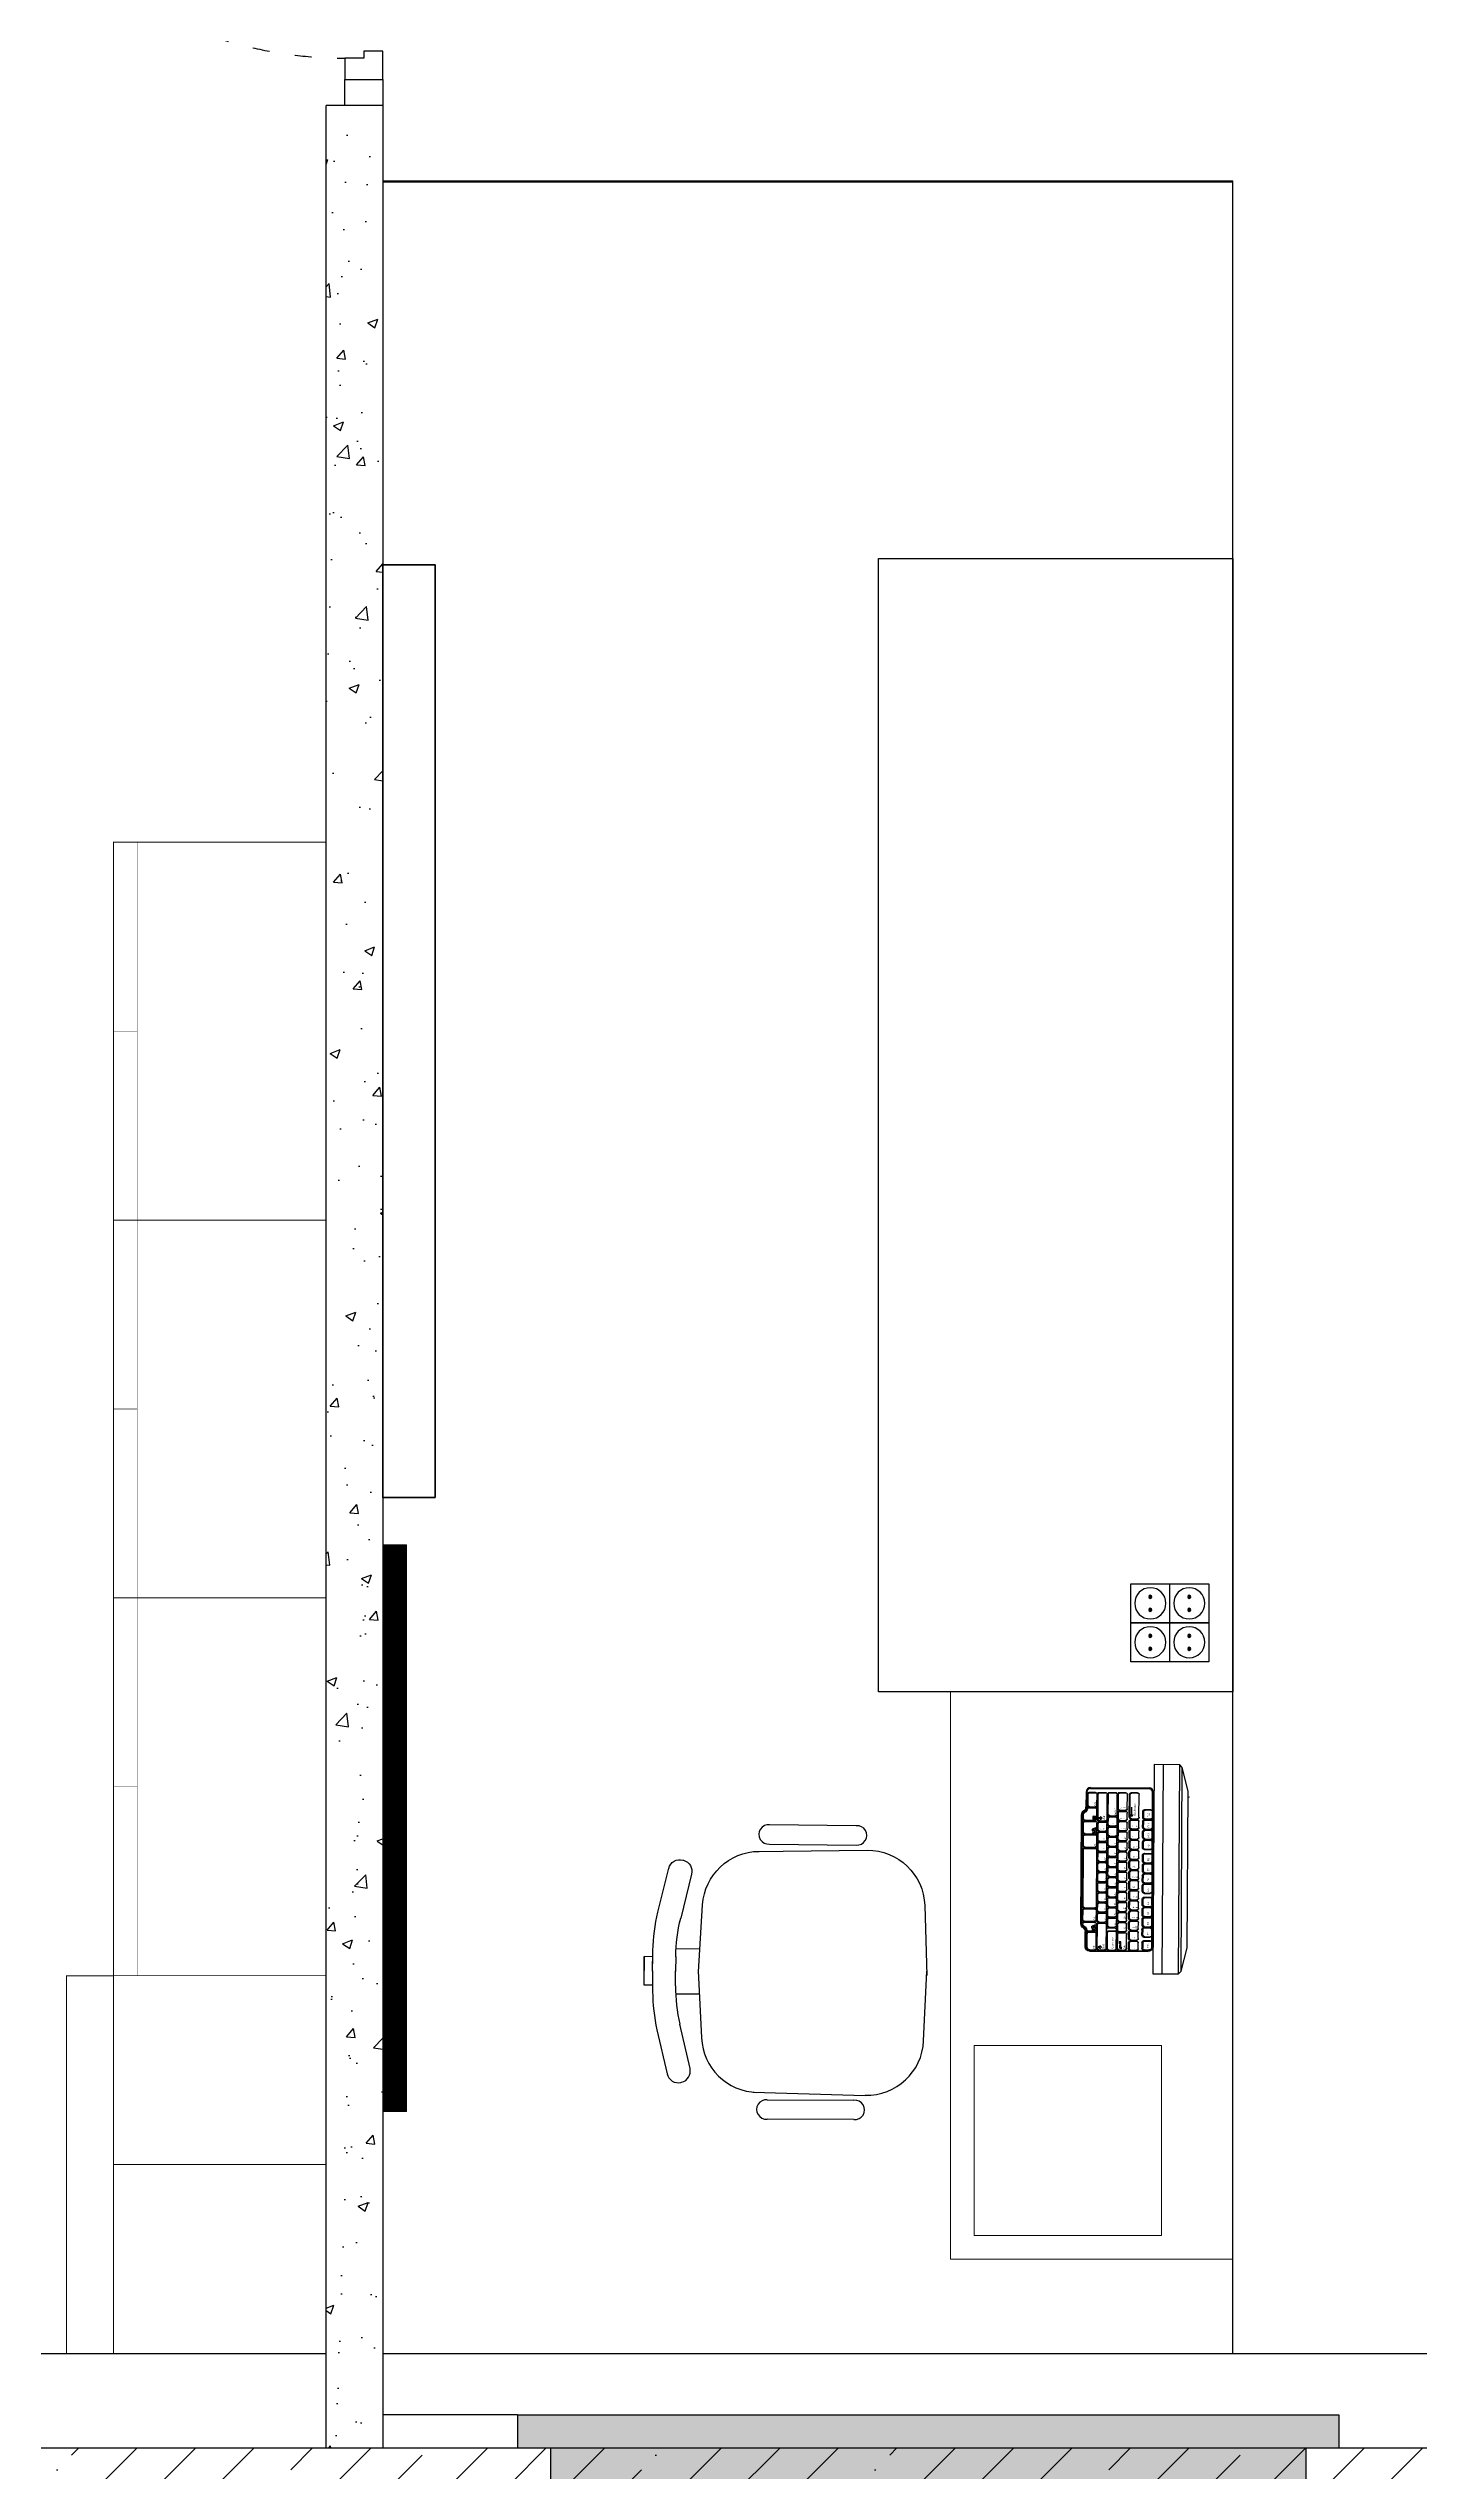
# Model space of a CAD drawing. Header units: millimetres. Extents: x -9318 to 9016603, y 0 to 838141.
# Drawn here: x 121789 to 124693, y 391663 to 396794 of the extents above; entities that cross this region are included whole.
import ezdxf

# ---------------------------------------------------------------- set-up
doc = ezdxf.new("R2010")
doc.units = ezdxf.units.MM
doc.set_wipeout_variables(frame=1)
doc.linetypes.add('ACAD_ISO03W100', pattern=[30, 12, -18])
doc.layers.add('ТХ_мебель передв', color=250, linetype='Continuous', lineweight=13)
doc.styles.add('Arial 200', font='arial.ttf', dxfattribs={"height": 500})
doc.styles.add('SIMPLEX', font='simplex.shx', dxfattribs={"width": 0.85, "oblique": 7})

# ---------------------------------------------------------------- blocks, each defined once
blk = doc.blocks.new('*U587')
h = blk.add_hatch(color=8)
h.dxf.hatch_style = 1
h.paths.add_polyline_path([(-1670, -210), (70, -210), (70, -140), (0, -140), (0, 220), (-1600, 220), (-1600, -140), (-1670, -140)])
at = {"color": 8, "lineweight": 30}
for p, q in [((-1600, -140), (-1600, 220)), ((0, -140), (0, 220))]:
    blk.add_line(p, q, dxfattribs=at)
at = {"color": 8}
for p, q in [((0, 220), (-1600, 220)), ((-1600, 70), (0, 70)), ((-1530, 0), (-1530, 70)), ((-70, 0), (-70, 70)), ((-1600, 0), (0, 0)), ((-1530, 35), (-70, 35)), ((-1670, -210), (-1670, -140)), ((-1670, -140), (-1600, -140)), ((0, -140), (70, -140)), ((70, -210), (70, -140)), ((-1670, -210), (70, -210))]:
    blk.add_line(p, q, dxfattribs=at)
blk = doc.blocks.new('*U1078')
at = {"color": 8}
blk.add_lwpolyline([(-100, 80), (-100, 950), (-140, 950), (-140, 80)], close=True, dxfattribs=at)
for points in [[(-1070, 0), (-1070, 80), (-1015, 80), (-1015, 0), (-1070, 0)], [(-1015, 80), (-1015, 0), (-955, 0), (-955, 40), (-970, 40), (-970, 80), (-1015, 80)], [(-55, 80), (-55, 0), (-115, 0), (-115, 40), (-100, 40), (-100, 80), (-55, 80)], [(0, 0), (0, 80), (-55, 80), (-55, 0), (0, 0)]]:
    blk.add_lwpolyline(points, dxfattribs=at)
at = {"color": 8, "linetype": 'ACAD_ISO03W100', "ltscale": 3}
blk.add_arc((-100, 80), 870, 90, 180, dxfattribs=at)
blk = doc.blocks.new('KEY')
at = {"color": 8}
for p, q in [((-0.2, 0), (0.2, 0)), ((-0.34, -0.54), (-0.34, -0.14)), ((-0.31, -0.5), (-0.31, -0.11)), ((-0.2, -0.61), (0.2, -0.61)), ((-0.2, -0.68), (0.2, -0.68)), ((0.31, -0.5), (0.31, -0.11)), ((0.34, -0.54), (0.34, -0.14))]:
    blk.add_line(p, q, dxfattribs=at)
for centre, radius, start, end in [((0.2, -0.11), 0.109, 360, 90), ((0.2, -0.14), 0.141, 360, 90), ((-0.2, -0.14), 0.141, 90, 180), ((-0.2, -0.54), 0.141, 180, 270), ((-0.2, -0.11), 0.109, 90, 180), ((-0.2, -0.5), 0.109, 180, 270), ((0.2, -0.5), 0.109, 270, 360), ((0.2, -0.54), 0.141, 270, 360)]:
    blk.add_arc(centre, radius, start, end, dxfattribs=at)
blk = doc.blocks.new('рншнглнг8л')
h = blk.add_hatch(color=8)
h.paths.add_polyline_path([(-575895.8, 55186.1), (-575892.8, 55184.3), (-575895.8, 55184.3)])
h.paths.add_polyline_path([(-575895.8, 55184.3), (-575892.8, 55184.3), (-575895.8, 55182.5)])
h = blk.add_hatch(color=8)
h.paths.add_polyline_path([(-575624.1, 55162.2), (-575627.2, 55160.4), (-575624.1, 55160.4)])
h.paths.add_polyline_path([(-575624.1, 55160.4), (-575627.2, 55160.4), (-575624.1, 55158.6)])
h = blk.add_hatch(color=8)
h.paths.add_polyline_path([(-575615.7, 55164.4), (-575612.7, 55162.7), (-575615.7, 55162.7)])
h.paths.add_polyline_path([(-575615.7, 55162.7), (-575612.7, 55162.7), (-575615.7, 55160.9)])
at = {"color": 8}
for p, q in [((-575997.1, 55290.7), (-576002.8, 55285.1)), ((-575559.9, 55285.1), (-576002.8, 55285.1)), ((-576002.8, 55285.1), (-576002.8, 55230.9)), ((-575947.2, 55303.5), (-575997.1, 55290.7)), ((-575565.6, 55290.7), (-575997.1, 55290.7)), ((-575615.4, 55303.5), (-575947.2, 55303.5)), ((-575565.6, 55290.7), (-575615.4, 55303.5)), ((-575559.9, 55285.1), (-575565.6, 55290.7)), ((-575559.9, 55230.9), (-575559.9, 55285.1)), ((-575559.9, 55250.9), (-576002.8, 55250.9)), ((-576002.8, 55230.9), (-575559.9, 55230.9)), ((-575953.4, 55096.7), (-575953.4, 55220.6)), ((-575951.4, 55096.7), (-575951.4, 55220.6)), ((-575616.2, 55228.2), (-575943.8, 55228.2)), ((-575630.1, 55211.8), (-575630.1, 55223.9)), ((-575629.1, 55212.8), (-575629.1, 55224.8)), ((-575625.8, 55228.2), (-575616.1, 55228.2)), ((-575625.8, 55209.5), (-575613.7, 55209.5)), ((-575610.4, 55212.8), (-575610.4, 55222.5)), ((-575609.4, 55211.8), (-575609.4, 55221.5)), ((-575608.6, 55096.7), (-575608.6, 55220.6)), ((-575606.7, 55096.7), (-575606.7, 55220.6)), ((-575943.3, 55183.3), (-575943.3, 55195.4)), ((-575943.3, 55158.3), (-575943.3, 55170.4)), ((-575942.4, 55184.3), (-575942.4, 55196.3)), ((-575942.4, 55159.3), (-575942.4, 55171.3)), ((-575891.1, 55199.6), (-575939, 55199.6)), ((-575891.1, 55180.9), (-575939, 55180.9)), ((-575891.1, 55179), (-575939, 55179)), ((-575908.9, 55174.7), (-575939, 55174.7)), ((-575892.8, 55184.3), (-575912.1, 55184.3)), ((-575905.6, 55159.3), (-575905.6, 55171.3)), ((-575904.7, 55158.3), (-575904.7, 55170.4)), ((-575895.8, 55182.5), (-575895.8, 55186.1)), ((-575895.8, 55186.1), (-575892.8, 55184.3)), ((-575892.8, 55184.3), (-575895.8, 55182.5)), ((-575887.8, 55184.3), (-575887.8, 55196.3)), ((-575886.8, 55183.3), (-575886.8, 55195.4)), ((-575647, 55158.3), (-575647, 55170.4)), ((-575646.1, 55159.3), (-575646.1, 55171.3)), ((-575612.9, 55174.7), (-575642.8, 55174.7)), ((-575627.2, 55162.5), (-575627.2, 55158.5)), ((-575624.1, 55162.2), (-575627.2, 55160.4)), ((-575627.2, 55160.4), (-575613.4, 55160.4)), ((-575627.2, 55160.4), (-575624.1, 55158.6)), ((-575612.7, 55162.7), (-575626.8, 55162.7)), ((-575625.8, 55207.5), (-575613.7, 55207.5)), ((-575624.1, 55158.6), (-575624.1, 55162.2)), ((-575615.7, 55160.9), (-575615.7, 55164.4)), ((-575615.7, 55164.4), (-575612.7, 55162.7)), ((-575612.7, 55162.7), (-575615.7, 55160.9)), ((-575612.7, 55160.6), (-575612.7, 55164.9)), ((-575609.6, 55159.3), (-575609.6, 55171.3)), ((-575608.6, 55158.3), (-575608.6, 55170.4)), ((-575943.3, 55136.9), (-575943.3, 55149)), ((-575943.3, 55115.5), (-575943.3, 55127.6)), ((-575943.3, 55094.1), (-575943.3, 55106.2)), ((-575942.4, 55137.9), (-575942.4, 55149.9)), ((-575942.4, 55116.5), (-575942.4, 55128.5)), ((-575942.4, 55095.1), (-575942.4, 55107.1)), ((-575908.9, 55156), (-575939, 55156)), ((-575908.9, 55154), (-575939, 55154)), ((-575897.2, 55153.3), (-575939, 55153.3)), ((-575897.2, 55134.5), (-575939, 55134.5)), ((-575897.2, 55132.6), (-575939, 55132.6)), ((-575886.1, 55131.9), (-575939, 55131.9)), ((-575886.1, 55113.1), (-575939, 55113.1)), ((-575886.1, 55111.2), (-575939, 55111.2)), ((-575916.1, 55110.5), (-575939, 55110.5)), ((-575912.7, 55095.1), (-575912.7, 55107.1)), ((-575911.8, 55094.1), (-575911.8, 55106.2)), ((-575911.2, 55091.1), (-575911.2, 55106.2)), ((-575910.2, 55092.8), (-575910.2, 55107.1)), ((-575887.5, 55110.5), (-575906.9, 55110.5)), ((-575893.9, 55137.9), (-575893.9, 55149.9)), ((-575890.9, 55106.4), (-575893.2, 55105.3)), ((-575892.9, 55136.9), (-575892.9, 55149)), ((-575888.8, 55121.7), (-575892.5, 55118.4)), ((-575892.5, 55118.4), (-575889.6, 55118.6)), ((-575886.3, 55108.9), (-575891.8, 55108.9)), ((-575891.8, 55108.9), (-575891.8, 55101.7)), ((-575886.3, 55107.2), (-575891.8, 55107.2)), ((-575886.3, 55105.5), (-575891.8, 55105.5)), ((-575891.5, 55104.1), (-575890.9, 55106.4)), ((-575887.1, 55108.1), (-575890.9, 55108.1)), ((-575887.1, 55106.4), (-575890.9, 55106.4)), ((-575889.6, 55118.6), (-575889.6, 55114.7)), ((-575887.9, 55114.7), (-575889.6, 55114.7)), ((-575885, 55118.4), (-575888.8, 55121.7)), ((-575887.9, 55114.7), (-575887.9, 55118.6)), ((-575887.9, 55118.6), (-575885, 55118.4)), ((-575886.3, 55101.7), (-575886.3, 55108.9)), ((-575884.2, 55085.6), (-575884.2, 55107.1)), ((-575883.3, 55084.6), (-575883.3, 55106.2)), ((-575882.8, 55116.5), (-575882.8, 55128.5)), ((-575882.6, 55084.7), (-575882.6, 55106.2)), ((-575881.9, 55115.5), (-575881.9, 55127.6)), ((-575881.6, 55085.6), (-575881.6, 55107.1)), ((-575859, 55110.5), (-575878.3, 55110.5)), ((-575868.2, 55108.4), (-575865.8, 55101.7)), ((-575863.9, 55108.4), (-575861.4, 55101.7)), ((-575857.1, 55101.7), (-575859.5, 55108.4)), ((-575855.7, 55085.6), (-575855.7, 55107.1)), ((-575854.7, 55084.7), (-575854.7, 55106.2)), ((-575854, 55084.7), (-575854, 55106.2)), ((-575853.1, 55085.6), (-575853.1, 55107.1)), ((-575830.5, 55110.5), (-575849.7, 55110.5)), ((-575827.1, 55085.6), (-575827.1, 55107.1)), ((-575826.2, 55084.7), (-575826.2, 55106.2)), ((-575825.2, 55084.7), (-575825.2, 55106.2)), ((-575824.3, 55085.6), (-575824.3, 55107.1)), ((-575702.1, 55110.5), (-575820.9, 55110.5)), ((-575698.7, 55085.6), (-575698.7, 55107.1)), ((-575697.8, 55084.7), (-575697.8, 55106.2)), ((-575697.1, 55084.7), (-575697.1, 55106.2)), ((-575696.1, 55085.6), (-575696.1, 55107.1)), ((-575673.5, 55110.5), (-575692.8, 55110.5)), ((-575670.2, 55085.6), (-575670.2, 55107.1)), ((-575669.2, 55084.7), (-575669.2, 55106.2)), ((-575668.9, 55084.6), (-575668.9, 55106.2)), ((-575667.9, 55085.6), (-575667.9, 55107.1)), ((-575667, 55115.5), (-575667, 55127.6)), ((-575666.1, 55116.5), (-575666.1, 55128.5)), ((-575664.6, 55110.5), (-575653.2, 55110.5)), ((-575612.9, 55131.9), (-575662.7, 55131.9)), ((-575612.9, 55113.1), (-575662.7, 55113.1)), ((-575612.9, 55111.2), (-575662.7, 55111.2)), ((-575662.4, 55108.4), (-575660, 55101.7)), ((-575658, 55108.4), (-575655.6, 55101.7)), ((-575656.6, 55136.9), (-575656.6, 55149)), ((-575651.3, 55101.7), (-575653.7, 55108.4)), ((-575612.9, 55153.3), (-575652.3, 55153.3)), ((-575612.9, 55132.6), (-575652.3, 55132.6)), ((-575650.4, 55136.9), (-575650.4, 55149)), ((-575649.9, 55092.8), (-575649.9, 55107.1)), ((-575649.5, 55137.9), (-575649.5, 55149.9)), ((-575648.9, 55091.1), (-575648.9, 55106.2)), ((-575647.9, 55094.1), (-575647.9, 55106.2)), ((-575647, 55095.1), (-575647, 55107.1)), ((-575612.9, 55134.5), (-575646.1, 55134.5)), ((-575612.9, 55110.5), (-575643.7, 55110.5)), ((-575612.9, 55156), (-575642.8, 55156)), ((-575612.9, 55154), (-575642.8, 55154)), ((-575615.5, 55121.7), (-575619.2, 55118.4)), ((-575619.2, 55118.4), (-575616.4, 55118.6)), ((-575616.4, 55118.6), (-575616.4, 55114.7)), ((-575614.7, 55114.7), (-575616.4, 55114.7)), ((-575611.8, 55118.4), (-575615.5, 55121.7)), ((-575614.7, 55118.6), (-575611.8, 55118.4)), ((-575614.7, 55114.7), (-575614.7, 55118.6)), ((-575609.6, 55137.9), (-575609.6, 55149.9)), ((-575609.6, 55116.5), (-575609.6, 55128.5)), ((-575609.6, 55097.5), (-575609.6, 55107.1)), ((-575608.6, 55136.9), (-575608.6, 55149)), ((-575608.6, 55115.5), (-575608.6, 55127.6)), ((-575608.6, 55097.5), (-575608.6, 55106.2)), ((-575943.8, 55089.1), (-575911.8, 55089.1)), ((-575943.8, 55087.2), (-575911.8, 55087.2)), ((-575916.1, 55091.7), (-575939, 55091.7)), ((-575916.1, 55089.8), (-575939, 55089.8)), ((-575887.5, 55082.3), (-575895.6, 55082.3)), ((-575887.5, 55080.3), (-575895.6, 55080.3)), ((-575664.5, 55080), (-575895.6, 55080)), ((-575664.5, 55078.1), (-575895.6, 55078.1)), ((-575893.2, 55105.3), (-575892.3, 55105.1)), ((-575892.3, 55105.1), (-575893.1, 55104)), ((-575892.8, 55103.7), (-575893.1, 55104)), ((-575892.8, 55103.7), (-575891.9, 55104.8)), ((-575891.9, 55104.8), (-575891.5, 55104.1)), ((-575891.8, 55101.7), (-575886.3, 55101.7)), ((-575887.1, 55104.6), (-575890.9, 55104.6)), ((-575887.1, 55102.9), (-575890.9, 55102.9)), ((-575859, 55082.3), (-575878.3, 55082.3)), ((-575859, 55080.4), (-575878.3, 55080.4)), ((-575830.5, 55082.3), (-575849.7, 55082.3)), ((-575830.5, 55080.4), (-575849.7, 55080.4)), ((-575702.1, 55082.3), (-575820.9, 55082.3)), ((-575702.1, 55080.4), (-575820.9, 55080.4)), ((-575673.5, 55082.3), (-575692.8, 55082.3)), ((-575673.5, 55080.4), (-575692.8, 55080.4)), ((-575664.6, 55082.3), (-575664.5, 55082.3)), ((-575664.6, 55080.3), (-575664.5, 55080.3)), ((-575616.2, 55089.1), (-575648.3, 55089.1)), ((-575616.2, 55087.2), (-575648.3, 55087.2)), ((-575615.3, 55091.7), (-575643.7, 55091.7)), ((-575616.2, 55089.8), (-575643.7, 55089.8))]:
    blk.add_line(p, q, dxfattribs=at)
for points in [[(-575934, 55303.5), (-575934.9, 55306.2)], [(-575616.2, 55230.1), (-575943.8, 55230.1)]]:
    blk.add_lwpolyline(points, dxfattribs=at)
for centre, major_axis, start_param, end_param in [((-575943.8, 55220.6), (-6.74, -6.74), 3.926991, 5.497787), ((-575943.8, 55220.6), (-5.39, -5.39), 3.926991, 5.497787), ((-575943.8, 55096.7), (-6.74, 6.74), 0.785398, 2.356194), ((-575943.8, 55096.7), (-5.39, 5.39), 0.785398, 2.356194), ((-575911.8, 55077.6), (-8.08, -8.08), 2.907036, 3.926991), ((-575911.8, 55077.6), (-6.74, -6.74), 2.907036, 3.926991), ((-575895.6, 55087.6), (-6.74, -6.74), -0.234557, 0.785398), ((-575895.6, 55087.6), (-5.39, 5.39), 1.336239, 2.356194)]:
    blk.add_ellipse(centre, major_axis=major_axis, ratio=1, start_param=start_param, end_param=end_param, dxfattribs=at)
at = {"color": 8, "extrusion": (0, 0, -1)}
for centre, major_axis, ratio, start_param, end_param in [((-575625.8, 55223.9), (3.03, 3.03), 1, 3.926991, 5.497787), ((-575625.8, 55211.8), (3.03, -3.03), 1, 0.785398, 2.356194), ((-575625.8, 55224.8), (2.36, 2.36), 1, 3.926991, 5.497787), ((-575625.8, 55212.8), (2.36, -2.36), 1, 0.785398, 2.356194), ((-575616.2, 55220.6), (6.74, -6.74), 1, 3.926991, 5.497787), ((-575616.2, 55220.6), (5.39, -5.39), 1, 3.926991, 5.497787), ((-575616.1, 55221.5), (4.72, 4.72), 1, 5.497787, 7.068583), ((-575616.1, 55222.5), (4.04, -4.04), 1, 3.926991, 5.497787), ((-575613.7, 55212.8), (2.36, -2.36), 1, -0.785398, 0.785398), ((-575613.7, 55211.8), (3.03, 3.03), 1, 0.785398, 2.356194), ((-575939, 55195.4), (3.03, -3.03), 1, 2.356194, 3.926991), ((-575939, 55183.3), (3.03, 3.03), 1, 2.356194, 3.926991), ((-575939, 55170.4), (3.03, -3.03), 1, 2.356194, 3.926991), ((-575939, 55158.3), (3.03, 3.03), 1, 2.356194, 3.926991), ((-575939, 55196.3), (2.36, -2.36), 1, 2.356194, 3.926991), ((-575939, 55184.3), (2.36, 2.36), 1, 2.356194, 3.926991), ((-575939, 55171.3), (2.36, -2.36), 1, 2.356194, 3.926991), ((-575939, 55159.3), (2.36, 2.36), 1, 2.356194, 3.926991), ((-575908.9, 55171.3), (2.36, 2.36), 1, 5.497787, 7.068583), ((-575908.9, 55170.4), (3.03, 3.03), 1, 5.497787, 7.068583), ((-575908.9, 55159.3), (2.36, -2.36), 1, -0.785398, 0.785398), ((-575908.9, 55158.3), (3.03, -3.03), 1, -0.785398, 0.785398), ((-575891.1, 55196.3), (2.36, 2.36), 1, 5.497787, 7.068583), ((-575891.1, 55195.4), (3.03, -3.03), 1, 3.926991, 5.497787), ((-575891.1, 55184.3), (2.36, -2.36), 1, -0.785398, 0.785398), ((-575891.1, 55183.3), (3.03, 3.03), 1, 0.785398, 2.356194), ((-575642.8, 55170.4), (3.03, 3.03), 1, 3.926991, 5.497787), ((-575642.8, 55158.3), (3.03, -3.03), 1, 0.785398, 2.356194), ((-575642.8, 55171.3), (2.36, 2.36), 1, 3.926991, 5.497787), ((-575642.8, 55159.3), (2.36, -2.36), 1, 0.785398, 2.356194), ((-575612.9, 55171.3), (2.36, -2.36), 1, 3.926991, 5.497787), ((-575612.9, 55170.4), (3.03, -3.03), 1, 3.926991, 5.497787), ((-575612.9, 55159.3), (2.36, 2.36), 1, 0.785398, 2.356194), ((-575612.9, 55158.3), (3.03, 3.03), 1, 0.785398, 2.356194), ((-575939, 55149), (3.03, -3.03), 1, 2.356194, 3.926991), ((-575939, 55136.9), (3.03, 3.03), 1, 2.356194, 3.926991), ((-575939, 55127.6), (3.03, -3.03), 1, 2.356194, 3.926991), ((-575939, 55115.5), (3.03, 3.03), 1, 2.356194, 3.926991), ((-575939, 55106.2), (3.03, -3.03), 1, 2.356194, 3.926991), ((-575939, 55149.9), (2.36, -2.36), 1, 2.356194, 3.926991), ((-575939, 55137.9), (2.36, 2.36), 1, 2.356194, 3.926991), ((-575939, 55128.5), (2.36, -2.36), 1, 2.356194, 3.926991), ((-575939, 55116.5), (2.36, 2.36), 1, 2.356194, 3.926991), ((-575939, 55107.1), (2.36, -2.36), 1, 2.356194, 3.926991), ((-575916.1, 55107.1), (2.36, -2.36), 1, 3.926991, 5.497787), ((-575916.1, 55106.2), (3.03, -3.03), 1, 3.926991, 5.497787), ((-575906.9, 55106.2), (3.03, 3.03), 1, 3.926991, 5.497787), ((-575906.9, 55107.1), (2.36, 2.36), 1, 3.926991, 5.497787), ((-575897.2, 55149.9), (2.36, 2.36), 1, 5.497787, 7.068583), ((-575897.2, 55149), (3.03, 3.03), 1, 5.497787, 7.068583), ((-575897.2, 55137.9), (2.36, -2.36), 1, -0.785398, 0.785398), ((-575897.2, 55136.9), (3.03, -3.03), 1, -0.785398, 0.785398), ((-575887.5, 55107.1), (2.36, 2.36), 1, 5.497787, 7.068583), ((-575887.5, 55106.2), (3.03, 3.03), 1, 5.497787, 7.068583), ((-575886.1, 55128.5), (2.36, 2.36), 1, 5.497787, 7.068583), ((-575886.1, 55127.6), (3.03, -3.03), 1, 3.926991, 5.497787), ((-575886.1, 55116.5), (2.36, -2.36), 1, -0.785398, 0.785398), ((-575886.1, 55115.5), (3.03, 3.03), 1, 0.785398, 2.356194), ((-575878.3, 55106.2), (3.03, 3.03), 1, 3.926991, 5.497787), ((-575878.3, 55107.1), (2.36, 2.36), 1, 3.926991, 5.497787), ((-575866, 55108.4), (2.17, 0), 0.316309, 0, 3.141593), ((-575861.7, 55108.4), (2.17, 0), 0.316309, 3.141593, 6.283185), ((-575860.5, 55105), (2.17, 0), 0.316309, 3.141593, 6.283185), ((-575859, 55107.1), (2.36, 2.36), 1, 5.497787, 7.068583), ((-575859, 55106.2), (3.03, -3.03), 1, 3.926991, 5.497787), ((-575849.7, 55106.2), (3.03, 3.03), 1, 3.926991, 5.497787), ((-575849.7, 55107.1), (2.36, -2.36), 1, 2.356194, 3.926991), ((-575830.5, 55107.1), (2.36, -2.36), 1, 3.926991, 5.497787), ((-575830.5, 55106.2), (3.03, -3.03), 1, 3.926991, 5.497787), ((-575820.9, 55106.2), (3.03, 3.03), 1, 3.926991, 5.497787), ((-575820.9, 55107.1), (2.36, -2.36), 1, 2.356194, 3.926991), ((-575702.1, 55107.1), (2.36, 2.36), 1, 5.497787, 7.068583), ((-575702.1, 55106.2), (3.03, -3.03), 1, 3.926991, 5.497787), ((-575692.8, 55106.2), (3.03, 3.03), 1, 3.926991, 5.497787), ((-575692.8, 55107.1), (2.36, -2.36), 1, 2.356194, 3.926991), ((-575673.5, 55107.1), (2.36, -2.36), 1, 3.926991, 5.497787), ((-575673.5, 55106.2), (3.03, -3.03), 1, 3.926991, 5.497787), ((-575664.6, 55106.2), (3.03, 3.03), 1, 3.926991, 5.497787), ((-575664.6, 55107.1), (2.36, -2.36), 1, 2.356194, 3.926991), ((-575662.7, 55127.6), (3.03, 3.03), 1, 3.926991, 5.497787), ((-575662.7, 55115.5), (3.03, -3.03), 1, 0.785398, 2.356194), ((-575662.7, 55128.5), (2.36, -2.36), 1, 2.356194, 3.926991), ((-575662.7, 55116.5), (2.36, 2.36), 1, 2.356194, 3.926991), ((-575660.2, 55108.4), (2.17, 0), 0.316309, 0, 3.141593), ((-575655.9, 55108.4), (2.17, 0), 0.316309, 3.141593, 6.283185), ((-575654.7, 55105), (2.17, 0), 0.316309, 3.141593, 6.283185), ((-575652.3, 55149), (3.03, 3.03), 1, 3.926991, 5.497787), ((-575652.3, 55136.9), (3.03, -3.03), 1, 0.785398, 2.356194), ((-575653.2, 55107.1), (2.36, -2.36), 1, 3.926991, 5.497787), ((-575653.2, 55106.2), (3.03, -3.03), 1, 3.926991, 5.497787), ((-575646.1, 55149), (3.03, 3.03), 1, 3.926991, 5.497787), ((-575646.1, 55136.9), (3.03, -3.03), 1, 0.785398, 2.356194), ((-575646.1, 55149.9), (2.36, -2.36), 1, 2.356194, 3.926991), ((-575646.1, 55137.9), (2.36, 2.36), 1, 2.356194, 3.926991), ((-575643.7, 55106.2), (3.03, 3.03), 1, 3.926991, 5.497787), ((-575643.7, 55107.1), (2.36, -2.36), 1, 2.356194, 3.926991), ((-575612.9, 55149.9), (2.36, -2.36), 1, 3.926991, 5.497787), ((-575612.9, 55149), (3.03, -3.03), 1, 3.926991, 5.497787), ((-575612.9, 55137.9), (2.36, 2.36), 1, 0.785398, 2.356194), ((-575612.9, 55136.9), (3.03, 3.03), 1, 0.785398, 2.356194), ((-575612.9, 55128.5), (2.36, -2.36), 1, 3.926991, 5.497787), ((-575612.9, 55127.6), (3.03, -3.03), 1, 3.926991, 5.497787), ((-575612.9, 55116.5), (2.36, 2.36), 1, 0.785398, 2.356194), ((-575612.9, 55115.5), (3.03, 3.03), 1, 0.785398, 2.356194), ((-575612.9, 55107.1), (2.36, -2.36), 1, 3.926991, 5.497787), ((-575612.9, 55106.2), (3.03, -3.03), 1, 3.926991, 5.497787), ((-575939, 55094.1), (3.03, 3.03), 1, 2.356194, 3.926991), ((-575939, 55095.1), (2.36, 2.36), 1, 2.356194, 3.926991), ((-575916.1, 55095.1), (2.36, 2.36), 1, 0.785398, 2.356194), ((-575916.1, 55094.1), (3.03, 3.03), 1, 0.785398, 2.356194), ((-575911.8, 55077.6), (8.08, 8.08), 1, 5.497787, 6.517742), ((-575911.8, 55077.6), (6.74, -6.74), 1, 3.926991, 4.946946), ((-575909.2, 55091.1), (1.35, -1.35), 1, 0.971859, 2.356194), ((-575908.3, 55092.8), (1.35, -1.35), 1, 1.011126, 2.356194), ((-575911.8, 55077.6), (8.33, 8.33), 1, 5.684248, 6.517742), ((-575911.8, 55077.6), (9.68, -9.68), 1, 4.152719, 4.946946), ((-575895.6, 55087.6), (6.74, 6.74), 1, 2.356194, 3.37615), ((-575895.6, 55087.6), (5.39, 5.39), 1, 2.356194, 3.37615), ((-575895.6, 55087.6), (5.14, 5.14), 1, 2.356194, 3.37615), ((-575895.6, 55087.6), (3.79, 3.79), 1, 2.356194, 3.37615), ((-575887.5, 55085.6), (2.36, -2.36), 1, -0.785398, 0.785398), ((-575887.5, 55084.6), (3.03, -3.03), 1, -0.785398, 0.785398), ((-575878.3, 55084.7), (3.03, -3.03), 1, 0.785398, 2.356194), ((-575878.3, 55085.6), (2.36, -2.36), 1, 0.785398, 2.356194), ((-575864.8, 55105), (2.17, 0), 0.316309, 0, 3.141593), ((-575863.6, 55101.7), (2.17, 0), 0.316309, 0, 3.141593), ((-575859.3, 55101.7), (2.17, 0), 0.316309, 3.141593, 6.283185), ((-575859, 55085.6), (2.36, -2.36), 1, -0.785398, 0.785398), ((-575859, 55084.7), (3.03, 3.03), 1, 0.785398, 2.356194), ((-575849.7, 55084.7), (3.03, -3.03), 1, 0.785398, 2.356194), ((-575849.7, 55085.6), (2.36, 2.36), 1, 2.356194, 3.926991), ((-575830.5, 55085.6), (2.36, 2.36), 1, 0.785398, 2.356194), ((-575830.5, 55084.7), (3.03, 3.03), 1, 0.785398, 2.356194), ((-575820.9, 55084.7), (3.03, -3.03), 1, 0.785398, 2.356194), ((-575820.9, 55085.6), (2.36, 2.36), 1, 2.356194, 3.926991), ((-575702.1, 55085.6), (2.36, -2.36), 1, -0.785398, 0.785398), ((-575702.1, 55084.7), (3.03, 3.03), 1, 0.785398, 2.356194), ((-575692.8, 55084.7), (3.03, -3.03), 1, 0.785398, 2.356194), ((-575692.8, 55085.6), (2.36, 2.36), 1, 2.356194, 3.926991), ((-575673.5, 55085.6), (2.36, 2.36), 1, 0.785398, 2.356194), ((-575673.5, 55084.7), (3.03, 3.03), 1, 0.785398, 2.356194), ((-575664.6, 55084.6), (3.03, -3.03), 1, 0.785398, 2.356194), ((-575664.6, 55085.6), (2.36, 2.36), 1, 2.356194, 3.926991), ((-575664.5, 55087.6), (3.79, -3.79), 1, -0.234557, 0.785398), ((-575664.5, 55087.6), (5.14, -5.14), 1, -0.234557, 0.785398), ((-575664.5, 55087.6), (5.39, 5.39), 1, 1.336239, 2.356194), ((-575664.5, 55087.6), (6.74, -6.74), 1, -0.234557, 0.785398), ((-575659, 55105), (2.17, 0), 0.316309, 0, 3.141593), ((-575657.8, 55101.7), (2.17, 0), 0.316309, 0, 3.141593), ((-575648.3, 55077.6), (9.68, 9.68), 1, 4.477832, 5.272059), ((-575648.3, 55077.6), (8.33, -8.33), 1, 2.907036, 3.74053), ((-575648.3, 55077.6), (8.08, -8.08), 1, 2.907036, 3.926991), ((-575648.3, 55077.6), (6.74, -6.74), 1, 2.907036, 3.926991), ((-575653.5, 55101.7), (2.17, 0), 0.316309, 3.141593, 6.283185), ((-575651.8, 55092.8), (1.35, 1.35), 1, 0.785398, 2.130466), ((-575650.8, 55091.1), (1.35, 1.35), 1, 0.785398, 2.169734), ((-575643.7, 55094.1), (3.03, -3.03), 1, 0.785398, 2.356194), ((-575643.7, 55095.1), (2.36, 2.36), 1, 2.356194, 3.926991), ((-575616.2, 55097.5), (5.39, 5.39), 1, 0.785398, 2.356194), ((-575616.2, 55096.7), (6.74, 6.74), 1, 0.785398, 2.356194), ((-575616.2, 55096.7), (5.39, 5.39), 1, 0.785398, 2.356194), ((-575615.3, 55097.5), (4.04, 4.04), 1, 0.785398, 2.356194)]:
    blk.add_ellipse(centre, major_axis=major_axis, ratio=ratio, start_param=start_param, end_param=end_param, dxfattribs=at)
at = {"color": 8}
for points in [[(-575627.2, 55160.4), (-575627.2, 55160.4), (-575627.2, 55160.4)], [(-575612.7, 55162.7), (-575612.7, 55162.7), (-575612.7, 55162.7)]]:
    blk.add_solid(points, dxfattribs=at)
at = {"color": 8, "xscale": -30.48000000044703, "yscale": 30.48000000044703, "zscale": 60.96}
for p in [(-575897.1, 55228.2), (-575875.7, 55228.2), (-575854.3, 55228.2), (-575832.9, 55228.2), (-575804.4, 55228.2), (-575783, 55228.2), (-575761.6, 55228.2), (-575740.2, 55228.2), (-575711.7, 55228.2), (-575690.3, 55228.2), (-575668.9, 55228.2), (-575647.5, 55228.2), (-575893.6, 55174.7), (-575875.7, 55199.6), (-575872.2, 55174.7), (-575854.3, 55199.6), (-575850.8, 55174.7), (-575832.9, 55199.6), (-575829.4, 55174.7), (-575811.5, 55199.6), (-575808, 55174.7), (-575790.1, 55199.6), (-575786.6, 55174.7), (-575768.7, 55199.6), (-575765.2, 55174.7), (-575747.3, 55199.6), (-575743.8, 55174.7), (-575725.9, 55199.6), (-575722.4, 55174.7), (-575704.5, 55199.6), (-575701, 55174.7), (-575683.1, 55199.6), (-575679.6, 55174.7), (-575661.7, 55199.6), (-575658.2, 55174.7), (-575640.3, 55199.6), (-575618.9, 55199.6), (-575881.9, 55153.3), (-575870.8, 55131.9), (-575860.5, 55153.3), (-575849.4, 55131.9), (-575839.1, 55153.3), (-575828, 55131.9), (-575817.6, 55153.3), (-575806.6, 55131.9), (-575796.2, 55153.3), (-575785.2, 55131.9), (-575774.8, 55153.3), (-575763.8, 55131.9), (-575753.4, 55153.3), (-575742.4, 55131.9), (-575732, 55153.3), (-575721, 55131.9), (-575710.6, 55153.3), (-575699.6, 55131.9), (-575689.2, 55153.3), (-575678.2, 55131.9), (-575667.8, 55153.3)]:
    blk.add_blockref('KEY', p, dxfattribs=at)
at = {"color": 8}
for s, height, style, p in [('F12', 3.81, 'Arial 200', (-575891.1, 55221.9)), ('F11', 3.81, 'Arial 200', (-575869.7, 55221.9)), ('F10', 3.81, 'Arial 200', (-575848.3, 55221.9)), ('F9', 3.81, 'Arial 200', (-575826.9, 55221.9)), ('F8', 3.81, 'Arial 200', (-575798.4, 55221.9)), ('F7', 3.81, 'Arial 200', (-575777, 55221.9)), ('F6', 3.81, 'Arial 200', (-575755.6, 55221.9)), ('F5', 3.81, 'Arial 200', (-575734.2, 55221.8)), ('F4', 3.81, 'Arial 200', (-575705.6, 55221.9)), ('F3', 3.81, 'Arial 200', (-575684.2, 55221.9)), ('F2', 3.81, 'Arial 200', (-575662.8, 55221.9)), ('F1', 3.81, 'Arial 200', (-575641.4, 55221.9)), ('Esc', 3.81, 'Arial 200', (-575614.6, 55221.9)), ('Backspace', 3.81, 'Arial 200', (-575894.9, 55192.4)), ('|', 3.81, 'Arial 200', (-575910.3, 55170.2)), ('\\', 3.81, 'Arial 200', (-575909.6, 55163.1)), ('}', 3.81, 'Arial 200', (-575887.8, 55170.5)), (']', 3.81, 'Arial 200', (-575886.8, 55162.6)), ('+', 3.81, 'Arial 200', (-575870.7, 55196.4)), ('=', 3.81, 'Arial 200', (-575870.6, 55188)), ('{', 3.81, 'Arial 200', (-575866.3, 55170.5)), ('[', 3.81, 'Arial 200', (-575865.4, 55162.6)), ('_', 3.81, 'Arial 200', (-575848.5, 55195.3)), ('-', 3.81, 'Arial 200', (-575848.9, 55186.8)), ('P', 3.81, 'Arial 200', (-575844.5, 55172.5)), (')', 3.81, 'Arial 200', (-575828.3, 55197.4)), ('0', 3.81, 'Arial 200', (-575827.1, 55191)), ('O', 3.81, 'Arial 200', (-575823.1, 55172.5)), ('(', 3.81, 'Arial 200', (-575806.9, 55197.4)), ('9', 3.81, 'Arial 200', (-575805.7, 55191)), ('I', 3.81, 'Arial 200', (-575803.7, 55172.5)), ('8', 3.81, 'Arial 200', (-575784.3, 55191)), ('*', 3.81, 'Arial 200', (-575784.8, 55194.1)), ('U', 3.81, 'Arial 200', (-575781.2, 55172.4)), ('&', 3.81, 'Arial 200', (-575762.5, 55197.3)), ('7', 3.81, 'Arial 200', (-575762.9, 55191)), ('Y', 3.81, 'Arial 200', (-575760.1, 55172.5)), ('^ ', 3.81, 'Arial 200', (-575742.1, 55194.9)), ('6', 3.81, 'Arial 200', (-575741.5, 55191)), ('T', 3.81, 'Arial 200', (-575739.8, 55172.5)), ('%', 3.81, 'Arial 200', (-575719.7, 55197.2)), ('5', 3.81, 'Arial 200', (-575720.1, 55191)), ('R', 3.81, 'Arial 200', (-575717.5, 55172.5)), ('4', 3.81, 'Arial 200', (-575698.7, 55191.1)), ('$', 3.81, 'Arial 200', (-575698.3, 55198.1)), ('E', 3.81, 'Arial 200', (-575696.1, 55172.5)), ('W', 3.81, 'Arial 200', (-575675.6, 55172.5)), ('3', 3.81, 'Arial 200', (-575677.3, 55191)), ('#', 3.81, 'Arial 200', (-575676.9, 55198.3)), ('@', 3.81, 'Arial 200', (-575655.5, 55196.3)), ('2', 3.81, 'Arial 200', (-575655.9, 55191.1)), ('Q', 3.81, 'Arial 200', (-575654.2, 55172.2)), ('1', 3.81, 'Arial 200', (-575634.5, 55191.1)), ('!', 3.81, 'Arial 200', (-575635.3, 55197.6)), ('Tab', 3.81, 'Arial 200', (-575610.9, 55172.2)), ('~', 3.81, 'Arial 200', (-575612.2, 55194.6)), ('`', 3.81, 'Arial 200', (-575613.1, 55183.3)), ('Ctrl', 3.81, 'Arial 200', (-575915, 55107.7)), ('Enter', 3.81, 'Arial 200', (-575896.7, 55150.9)), ('Shift', 3.81, 'Arial 200', (-575883.2, 55127.8)), ('"', 3.81, 'Arial 200', (-575876, 55148.1)), ("'", 3.81, 'Arial 200', (-575876.8, 55137.1)), ('?', 3.81, 'Arial 200', (-575864.3, 55127.6)), ('/', 3.81, 'Arial 200', (-575864.8, 55120.8)), (';', 3.81, 'Arial 200', (-575854.7, 55140.2)), (':', 3.81, 'Arial 200', (-575854.6, 55149.5)), ('>', 3.81, 'Arial 200', (-575843.5, 55127.5)), ('.', 3.81, 'Arial 200', (-575844.5, 55117.6)), ('L', 3.81, 'Arial 200', (-575833.8, 55151.9)), ('Alt', 3.81, 'Arial 200', (-575828.6, 55108.7)), ('<', 3.81, 'Arial 200', (-575822.1, 55127.5)), (',', 3.81, 'Arial 200', (-575823.4, 55116.8)), ('K', 3.81, 'Arial 200', (-575812.4, 55151.9)), ('M', 3.81, 'Arial 200', (-575801.4, 55130.5)), ('J', 3.81, 'Arial 200', (-575791, 55151.8)), ('N', 3.81, 'Arial 200', (-575780, 55130.5)), ('H', 3.81, 'Arial 200', (-575769.6, 55151.9)), ('B', 3.81, 'Arial 200', (-575758.6, 55130.5)), ('G', 3.81, 'Arial 200', (-575748.2, 55151.9)), ('V', 3.81, 'Arial 200', (-575737.2, 55130.5)), ('F', 2.38, 'SIMPLEX', (-575726.8, 55150.4)), ('C', 3.81, 'Arial 200', (-575715.8, 55130.5)), ('D', 3.81, 'Arial 200', (-575705.4, 55151.9)), ('X', 3.81, 'Arial 200', (-575694.4, 55130.5)), ('S', 3.81, 'Arial 200', (-575684, 55151.9)), ('Alt', 3.81, 'Arial 200', (-575672.3, 55107.6)), ('Z', 3.81, 'Arial 200', (-575673, 55130.5)), ('A', 3.81, 'Arial 200', (-575662.6, 55151.9)), ('CapsLock', 3.81, 'Arial 200', (-575612.8, 55147)), ('Shift', 3.81, 'Arial 200', (-575611.5, 55127.8)), ('Ctrl', 3.81, 'Arial 200', (-575611.5, 55107.7))]:
    blk.add_text(s, height=height, rotation=180, dxfattribs=dict(at, style=style)).set_placement(p)
blk = doc.blocks.new('М-60')
at = {"color": 8, "extrusion": (-6.19742e-05, 0.000470712, 1)}
for p, q in [((7035415.4, 1186627.5, -0.2), (7035231.8, 1186626.6, -0.2)), ((7035202.1, 1186569.5, -0.1), (7035439, 1186576.2, -0.1)), ((7035232, 1186585.7, -0.1), (7035415.6, 1186586.5, -0.1)), ((7034998.3, 1186437.9, -0.1), (7035019.7, 1186530.9, -0.1)), ((7035068.3, 1186519.6, -0.1), (7035046.7, 1186425.8, -0.1)), ((7035049.2, 1186548.9, -0.1), (7035050.6, 1186548.5, -0.1)), ((7035563.1, 1186460.5, -0.1), (7035569.8, 1186312.9, 0)), ((7035085.8, 1186312.9, 0), (7035092.5, 1186454.7, -0.1)), ((7035037.8, 1186361.3, -0.1), (7035088.1, 1186361.3, -0.1)), ((7034971.3, 1186282.6, 0), (7034970.4, 1186343.1, -0.1)), ((7034989, 1186343.1, -0.1), (7034970.8, 1186343.1, -0.1)), ((7034970.8, 1186343.1, -0.1), (7034970.8, 1186282.6, 0)), ((7034989, 1186312.9, 0), (7034989, 1186356.2, -0.1)), ((7034989, 1186312.9, 0), (7034989, 1186343.1, -0.1)), ((7034989, 1186313.2, 0), (7034989.4, 1186282.9, 0)), ((7034989, 1186313.2, 0), (7034989.6, 1186269.8, 0)), ((7035037.4, 1186344.1, 0), (7035037.4, 1186312.9, 0)), ((7035037.8, 1186282.6, 0), (7035037.4, 1186313.9, 0)), ((7035085.7, 1186314.6, 0), (7035094.7, 1186172.9, 0)), ((7035565.2, 1186174.3, 0.1), (7035569.7, 1186322, 0)), ((7034989.4, 1186282.9, 0), (7034971.3, 1186282.6, 0)), ((7035038.5, 1186265.5, 0), (7035088.8, 1186266.3, 0)), ((7035000.2, 1186188.3, 0), (7035023, 1186095.7, 0.1)), ((7035071.5, 1186107.6, 0.1), (7035048.4, 1186201.2, 0)), ((7035052.8, 1186078.1, 0.1), (7035054.2, 1186078.5, 0.1)), ((7035206, 1186059.9, 0.1), (7035442.9, 1186056.7, 0.1)), ((7035236.1, 1186044.1, 0.1), (7035419.7, 1186046, 0.1)), ((7035420.2, 1186005.1, 0.1), (7035236.6, 1186003.1, 0.1))]:
    blk.add_line(p, q, dxfattribs=at)
for centre, start, end in [((7035230, 1186606.2, 122.4), 84.9987, 275.5247), ((7035417.4, 1186607.1, 122.4), 264.9987, 95.5247), ((7035234.4, 1186023.7, 122.4), 85.3479, 275.874), ((7035421.8, 1186025.7, 122.4), 265.3479, 95.874)]:
    blk.add_arc(centre, 20.6, start, end, dxfattribs=at)
at = {"color": 8, "extrusion": (6.19742e-05, -0.000470712, -1)}
for centre, major_axis, start_param, end_param in [((7035213.4, 1186449, -0.1), (77.8, 92.6, 0), 4.061153, 5.558057), ((7035442.2, 1186455, -0.1), (77.8, 92.6, 0), -0.725128, 0.826554), ((7035043.3, 1186525.4, -0.1), (15.6, 18.5, 0), 4.240369, 5.829345), ((7035044.7, 1186525.1, -0.1), (15.6, 18.5, 0), -0.45384, 1.098777), ((7035352, 1186356.2, 0), (-277.9, 233.5, -0.1), 5.584367, 5.811166), ((7035400.4, 1186344.1, 0), (233.5, 277.9, -0.1), 4.01357, 4.240369)]:
    blk.add_ellipse(centre, major_axis=major_axis, ratio=1, start_param=start_param, end_param=end_param, dxfattribs=at)
at = {"color": 8, "extrusion": (-6.19742e-05, 0.000470712, 1)}
for centre, major_axis, start_param, end_param in [((7035352.6, 1186275.3, 0), (-274.3, -237.7, 0.1), 5.584367, 5.811166), ((7035400.8, 1186288.2, 0), (237.7, -274.3, 0.1), 4.01357, 4.240369), ((7035215.4, 1186180.5, 0), (79.2, -91.4, 0), 4.061153, 5.558057), ((7035444.3, 1186178, 0.1), (79.2, -91.4, 0), -0.725128, 0.826554), ((7035048, 1186101.8, 0.1), (15.8, -18.3, 0), -0.45384, 1.098777), ((7035046.5, 1186101.5, 0.1), (15.8, -18.3, 0), 4.240369, 5.829345)]:
    blk.add_ellipse(centre, major_axis=major_axis, ratio=1, start_param=start_param, end_param=end_param, dxfattribs=at)
blk = doc.blocks.new('A$C3da1b1ea')
at = {"color": 8, "lineweight": 0}
blk.add_lwpolyline([(0, 0), (50, 0), (50, -1200), (0, -1200), (0, 0)], dxfattribs=at)
blk = doc.blocks.new('стол 2400х750 4ЭР')
at = {"color": 8}
blk.add_lwpolyline([(-102158.7, -151617.2), (-102158.7, -149217.2), (-102908.7, -149217.2), (-102908.7, -151617.2)], close=True, dxfattribs=at)
blk.add_wipeout([(-102374.6, -149363.2), (-102374.6, -149445.7), (-102292.1, -149445.7), (-102292.1, -149363.2)], dxfattribs=at)
h = blk.add_hatch(color=8)
h.dxf.hatch_style = 1
h.paths.add_polyline_path([(-102333.4, -149394, -1), (-102333.4, -149387.4, -1)])
h.paths.add_polyline_path([(-102333.4, -149421.5, -1), (-102333.4, -149414.9, -1)])
blk.add_lwpolyline([(-102292.1, -149445.7), (-102292.1, -149363.2), (-102374.6, -149363.2), (-102374.6, -149445.7), (-102292.1, -149445.7)], dxfattribs=at)
for centre, radius in [((-102333.4, -149404.5), 33), ((-102333.4, -149390.7), 3.3), ((-102333.4, -149418.2), 3.3)]:
    blk.add_circle(centre, radius, dxfattribs=at)
blk.add_wipeout([(-102374.6, -149280.7), (-102374.6, -149363.2), (-102292.1, -149363.2), (-102292.1, -149280.7)], dxfattribs=at)
h = blk.add_hatch(color=8)
h.dxf.hatch_style = 1
h.paths.add_polyline_path([(-102333.4, -149311.5, -1), (-102333.4, -149304.9, -1)])
h.paths.add_polyline_path([(-102333.4, -149339, -1), (-102333.4, -149332.4, -1)])
blk.add_lwpolyline([(-102292.1, -149363.2), (-102292.1, -149280.7), (-102374.6, -149280.7), (-102374.6, -149363.2), (-102292.1, -149363.2)], dxfattribs=at)
for centre, radius in [((-102333.4, -149322), 33), ((-102333.4, -149308.2), 3.3), ((-102333.4, -149335.7), 3.3)]:
    blk.add_circle(centre, radius, dxfattribs=at)
blk.add_wipeout([(-102292.1, -149363.2), (-102292.1, -149445.7), (-102209.6, -149445.7), (-102209.6, -149363.2)], dxfattribs=at)
h = blk.add_hatch(color=8)
h.dxf.hatch_style = 1
h.paths.add_polyline_path([(-102250.9, -149394, -1), (-102250.9, -149387.4, -1)])
h.paths.add_polyline_path([(-102250.9, -149421.5, -1), (-102250.9, -149414.9, -1)])
blk.add_lwpolyline([(-102209.6, -149445.7), (-102209.6, -149363.2), (-102292.1, -149363.2), (-102292.1, -149445.7), (-102209.6, -149445.7)], dxfattribs=at)
for centre, radius in [((-102250.9, -149404.5), 33), ((-102250.9, -149390.7), 3.3), ((-102250.9, -149418.2), 3.3)]:
    blk.add_circle(centre, radius, dxfattribs=at)
blk.add_wipeout([(-102292.1, -149280.7), (-102292.1, -149363.2), (-102209.6, -149363.2), (-102209.6, -149280.7)], dxfattribs=at)
h = blk.add_hatch(color=8)
h.dxf.hatch_style = 1
h.paths.add_polyline_path([(-102250.9, -149311.5, -1), (-102250.9, -149304.9, -1)])
h.paths.add_polyline_path([(-102250.9, -149339, -1), (-102250.9, -149332.4, -1)])
blk.add_lwpolyline([(-102209.6, -149363.2), (-102209.6, -149280.7), (-102292.1, -149280.7), (-102292.1, -149363.2), (-102209.6, -149363.2)], dxfattribs=at)
for centre, radius in [((-102250.9, -149322), 33), ((-102250.9, -149308.2), 3.3), ((-102250.9, -149335.7), 3.3)]:
    blk.add_circle(centre, radius, dxfattribs=at)
blk = doc.blocks.new('У048')
at = {"layer": 'ТХ_мебель передв', "color": 8, "lineweight": 0, "ltscale": 100, "transparency": 33554687}
for points in [[(261415, -142835), (261415, -141633.8), (260817, -141633.8), (260817, -142835)], [(260867, -142785), (261263.9, -142785), (261263.9, -142382.8), (260867, -142382.8)]]:
    blk.add_lwpolyline(points, close=True, dxfattribs=at)
blk = doc.blocks.new('У054')
at = {"layer": 'ТХ_мебель передв', "color": 8, "ltscale": 100, "const_width": 2}
blk.add_lwpolyline([(50842.5, 43340), (51392.5, 43340), (51392.5, 42540), (50842.5, 42540)], close=True, dxfattribs=at)
at = {"layer": 'ТХ_мебель передв', "color": 8, "ltscale": 100}
for points in [[(51392.5, 43340), (51292.5, 43340), (51292.5, 42540), (51392.5, 42540)], [(51292.5, 42940), (50842.5, 42940)]]:
    blk.add_lwpolyline(points, dxfattribs=at)
blk = doc.blocks.new('У053')
at = {"layer": 'ТХ_мебель передв', "color": 8, "ltscale": 100}
for points, const_width in [([(53513, 44340.5), (53513, 43540.5), (53063, 43540.5), (53063, 44340.5)], 2), ([(53063, 44340.5), (53063, 43540.5), (53113, 43540.5), (53113, 44340.5)], 1)]:
    blk.add_lwpolyline(points, close=True, dxfattribs=dict(at, const_width=const_width))
at = {"layer": 'ТХ_мебель передв', "color": 8, "ltscale": 100, "const_width": 1}
blk.add_lwpolyline([(53113, 43940.5), (53063, 43940.5)], dxfattribs=at)
blk = doc.blocks.new('У051-2')
at = {"layer": 'ТХ_мебель передв', "color": 8, "ltscale": 100}
for points, const_width in [([(73549.5, 44725), (74349.5, 44725), (74349.5, 44275), (73549.5, 44275)], 2), ([(73549.5, 44275), (74349.5, 44275), (74349.5, 44325), (73549.5, 44325)], 1)]:
    blk.add_lwpolyline(points, close=True, dxfattribs=dict(at, const_width=const_width))
at = {"layer": 'ТХ_мебель передв', "color": 8, "ltscale": 100, "const_width": 1}
blk.add_lwpolyline([(73949.5, 44325), (73949.5, 44275)], dxfattribs=at)

msp = doc.modelspace()

# ---------------------------------------------------------------- hatches: boundary and pattern name
at = {"ltscale": 100}
h = msp.add_hatch(dxfattribs=at)
h.set_pattern_fill('AR-CONC', color=256, scale=30)
h.set_pattern_definition([(50, (5759.64, 336407.27), (215.17805, -18.82564), [22.5, -247.5]), (355, (5759.64, 336407.27), (-41.6254, 225.65764), [18, -198]), (100.45144, (5777.57, 336405.7), (173.55265, 206.832), [19.12206, -210.34263]), (46.1842, (5759.64, 336467.27), (320.1724, -49.6558), [33.75, -371.25]), (96.63564, (5786.32, 336463.14), (280.3986, 292.2356), [28.6831, -315.5141]), (351.18416, (5759.64, 336467.27), (280.3986, 292.2356), [27, -297]), (21, (5789.64, 336452.27), (179.07212, -120.78567), [22.5, -247.5]), (326, (5789.64, 336452.27), (72.9946, 217.545), [18, -198]), (71.45144, (5804.56, 336442.2), (252.0667, 96.75935), [19.12206, -210.34263]), (37.5, (5759.64, 336407.274), (3.647957, 99.868156), [0, -195.6, 0, -201, 0, -198.75]), (7.5, (5759.64, 336407.27), (78.92086, 118.32351), [0, -114.6, 0, -191.1, 0, -75.75]), (327.5, (5692.74, 336407.274), (160.14673, -6.76646), [0, -75, 0, -234, 0, -310.5]), (317.5, (5662.74, 336407.27), (174.95585, 30.0315), [0, -97.5, 0, -155.4, 0, -220.5])])
h.paths.add_polyline_path([(122377.1, 396673.2), (122377.13, 391712.96), (122497.13, 391712.96), (122497.1, 396673.2)])
h = msp.add_hatch(dxfattribs=at)
h.set_pattern_fill('ANSI35', color=256, scale=700)
h.set_pattern_definition([(45, (-887755.71, 501612.85), (-123.743687, 123.743687), []), (45, (-887631.97, 501612.85), (-123.743687, 123.743687), [218.75, -43.75, 0, -43.75])])
h.paths.add_polyline_path([(119447.1, 391712.96), (119247.1, 391712.96), (119247.1, 391512.96), (132147.1, 391512.96), (132147.1, 391712.96)])

# ---------------------------------------------------------------- linework, layer by layer
for p, q in [((124297.26, 396512.91), (122497.12, 396512.91)), ((119647.1, 391912.96), (122377.13, 391912.96)), ((122497.13, 391912.96), (131947.1, 391912.96)), ((122782.1, 391782.91), (122497.13, 391782.91)), ((119447.1, 391712.96), (132147.1, 391712.96))]:
    msp.add_line(p, q, dxfattribs=at)
for points in [[(122377.13, 391712.96), (122377.1, 396673.2)], [(122497.1, 396673.2), (122377.1, 396673.2)], [(122497.1, 396673.2), (122497.13, 391712.96)]]:
    msp.add_lwpolyline(points, dxfattribs=at)
at = {"lineweight": 0, "ltscale": 100}
msp.add_lwpolyline([(124297.26, 391912.96), (124297.26, 396510.87), (122497.1, 396510.86)], dxfattribs=at)
at = {"lineweight": 35}
msp.add_lwpolyline([(122608.38, 393725.39), (122497.13, 393725.39), (122497.13, 395700.13), (122608.38, 395700.14)], close=True, dxfattribs=at)
at = {"const_width": 50}
msp.add_lwpolyline([(122522.13, 393625.39), (122522.13, 392425.39)], dxfattribs=at)

# ---------------------------------------------------------------- block references
for name, p, rotation in [('*U1078', (122497.1, 397743.2), 90.00000000000001), ('У051-2', (77652.12, 468662.41), 270), ('рншнглнг8л', (65343.63, -182490.81), 269.6461674618926), ('М-60', (-6929897.68, -681556.01, 0), 359.0887326624886)]:
    msp.add_blockref(name, p, dxfattribs=dict(rotation=rotation))
for p in [(68864.13, 349972.41), (68864.13, 349172.41)]:
    msp.add_blockref('У053', p)
at = {"lineweight": 0}
msp.add_blockref('A$C3da1b1ea', (122497.13, 393625.39), dxfattribs=at)
at = {"xscale": -1}
msp.add_blockref('У054', (173219.63, 349372.91), dxfattribs=at)
at = {"xscale": -1, "rotation": 180}
msp.add_blockref('*U587', (124452.1, 391572.96), dxfattribs=at)

# ---------------------------------------------------------------- next in the draw order: block references
msp.add_blockref('стол 2400х750 4ЭР', (226455.98, 244096.88), dxfattribs=at)

# ---------------------------------------------------------------- next in the draw order: linework, layer by layer
at = {"ltscale": 100}
msp.add_line((124297.26, 391912.91), (124297.26, 396512.91), dxfattribs=at)
at = {"lineweight": 0, "ltscale": 100, "const_width": 2}
msp.add_lwpolyline([(124297.26, 391912.91), (124297.27, 396512.92), (122497.11, 396512.91)], dxfattribs=at)

# ---------------------------------------------------------------- next in the draw order: block references
msp.add_blockref('У048', (-137117.73, 534947.91))

doc.saveas('drawing.dxf')
